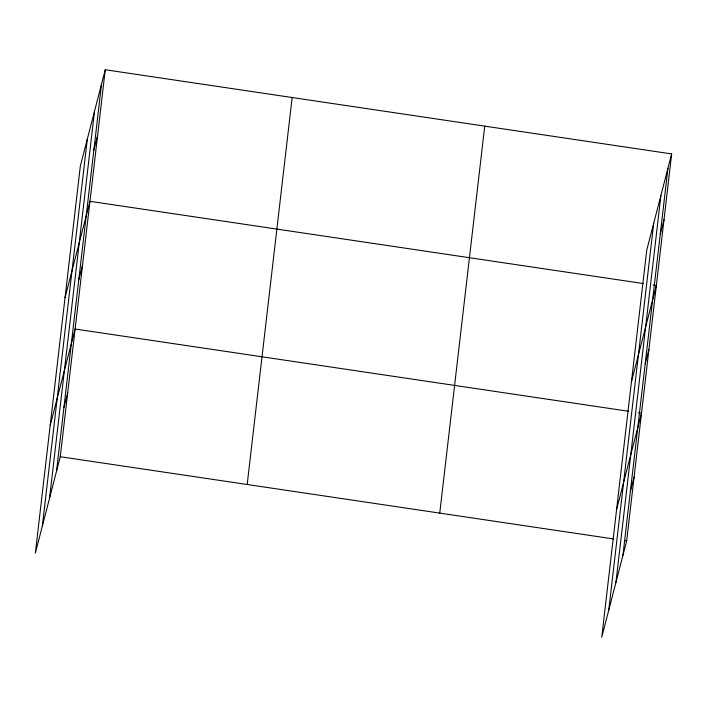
<?xml version="1.0" encoding="UTF-8"?>
<svg xmlns="http://www.w3.org/2000/svg" width="707" height="707" viewBox="0 0 707 707"><rect width="100%" height="100%" fill="white"/><g stroke="black" fill="none" stroke-linecap="round" stroke-linejoin="round"><path stroke-width="1.06" d="M42.34 526.07L87.314 139.093M49.534 498.241L94.517 111.264M56.516 471.224L101.499 84.248M105.255 69.746L80.333 166.11L35.35 553.086L60.272 456.722L105.255 69.746L671.65 153.914L626.667 540.89L601.745 637.254L646.728 250.278L671.65 153.914M247.185 484.498L292.159 97.522M439.754 513.114L484.737 126.138M608.736 610.238L653.719 223.262M615.93 582.409L660.912 195.432M622.92 555.393L667.903 168.416M93.854 150.034L97.601 135.532M65.035 297.682L89.957 201.318L643.467 283.569M78.786 279.672L82.533 265.169M50.197 425.384L75.11 329.02L628.62 411.271M63.939 407.373L67.695 392.871M660.25 234.203L664.006 219.7M631.439 381.851L656.361 285.487L653.135 285.009M645.182 363.84L648.938 349.338M616.592 509.553L641.514 413.188L638.288 412.711M630.344 491.542L634.091 477.039M60.272 456.722L613.782 538.973M624.52 540.572L626.667 540.89"/></g></svg>
